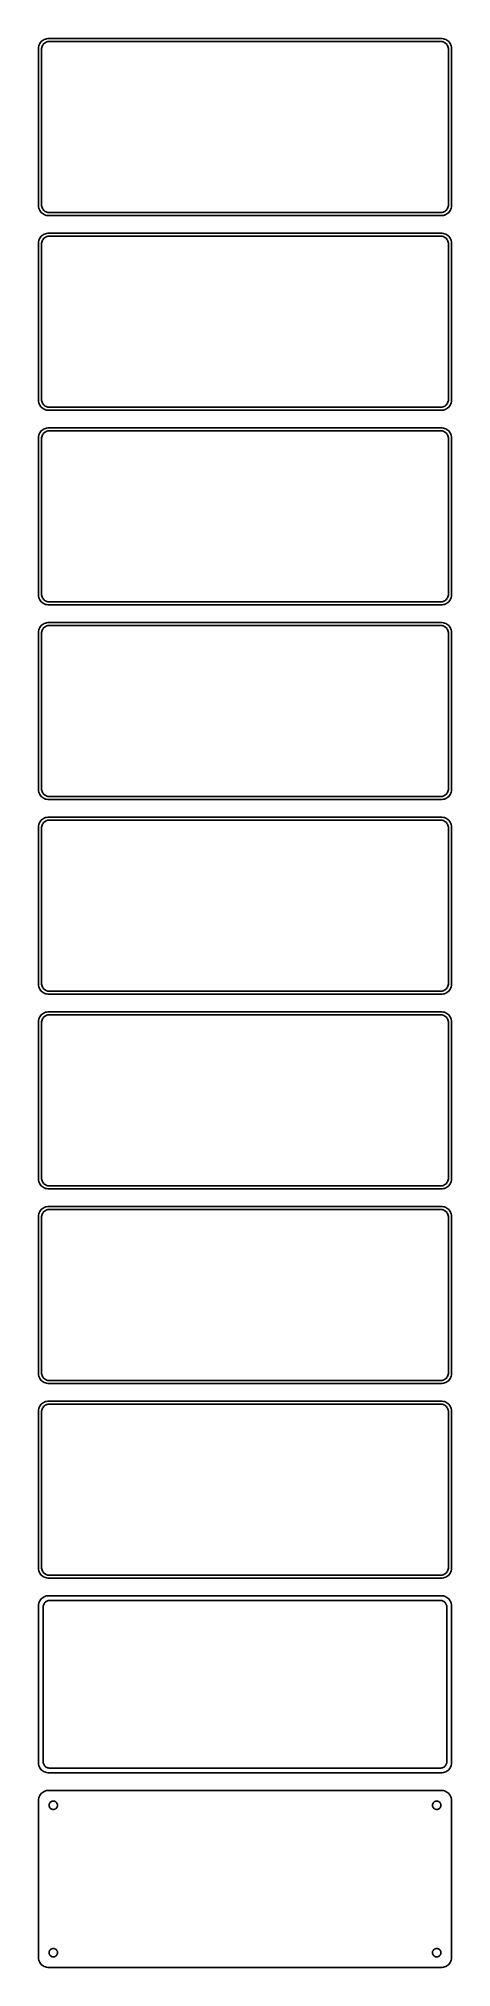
# Model space of a CAD drawing. Header units: metres. Extents: x -105 to 105, y 945 to 1926.
import ezdxf

# ---------------------------------------------------------------- set-up
doc = ezdxf.new("R2010")
doc.units = ezdxf.units.M

msp = doc.modelspace()

# ---------------------------------------------------------------- linework, layer by layer
for p, q in [((-104.649, 1922.84), (-104.843, 1922.24)), ((-104.382, 1923.41), (-104.649, 1922.84)), ((-104.045, 1923.94), (-104.382, 1923.41)), ((-103.645, 1924.42), (-104.045, 1923.94)), ((-103.187, 1924.85), (-103.645, 1924.42)), ((-102.679, 1925.22), (-103.187, 1924.85)), ((-103.005, 1922.43), (-102.736, 1922.85)), ((-102.736, 1922.85), (-102.416, 1923.24)), ((-102.129, 1925.52), (-102.679, 1925.22)), ((-102.416, 1923.24), (-102.05, 1923.58)), ((-101.545, 1925.76), (-102.129, 1925.52)), ((-102.05, 1923.58), (-101.643, 1923.88)), ((-101.643, 1923.88), (-101.203, 1924.12)), ((-100.937, 1925.91), (-101.545, 1925.76)), ((-101.203, 1924.12), (-100.736, 1924.3)), ((-100.314, 1925.99), (-100.937, 1925.91)), ((-100.736, 1924.3), (-100.25, 1924.43)), ((100.314, 1925.99), (-100.314, 1925.99)), ((-100.25, 1924.43), (-99.7512, 1924.49)), ((-99.7512, 1924.49), (99.7512, 1924.49)), ((99.7512, 1924.49), (100.25, 1924.43)), ((100.25, 1924.43), (100.736, 1924.3)), ((100.937, 1925.91), (100.314, 1925.99)), ((100.736, 1924.3), (101.203, 1924.12)), ((101.545, 1925.76), (100.937, 1925.91)), ((101.203, 1924.12), (101.643, 1923.88)), ((102.129, 1925.52), (101.545, 1925.76)), ((101.643, 1923.88), (102.05, 1923.58)), ((102.05, 1923.58), (102.416, 1923.24)), ((102.679, 1925.22), (102.129, 1925.52)), ((102.416, 1923.24), (102.736, 1922.85)), ((103.187, 1924.85), (102.679, 1925.22)), ((102.736, 1922.85), (103.005, 1922.43)), ((103.645, 1924.42), (103.187, 1924.85)), ((104.045, 1923.94), (103.645, 1924.42)), ((104.382, 1923.41), (104.045, 1923.94)), ((104.649, 1922.84), (104.382, 1923.41)), ((104.843, 1922.24), (104.649, 1922.84)), ((-104.961, 1921.63), (-105, 1921)), ((-105, 1921), (-105, 1841)), ((-104.843, 1922.24), (-104.961, 1921.63)), ((-103.5, 1920.5), (-103.468, 1921)), ((-103.5, 1841.5), (-103.5, 1920.5)), ((-103.468, 1921), (-103.374, 1921.49)), ((-103.374, 1921.49), (-103.219, 1921.97)), ((-103.219, 1921.97), (-103.005, 1922.43)), ((103.005, 1922.43), (103.219, 1921.97)), ((103.219, 1921.97), (103.374, 1921.49)), ((103.374, 1921.49), (103.468, 1921)), ((103.468, 1921), (103.5, 1920.5)), ((103.5, 1920.5), (103.5, 1841.5)), ((104.961, 1921.63), (104.843, 1922.24)), ((105, 1921), (104.961, 1921.63)), ((105, 1841), (105, 1921)), ((-105, 1841), (-104.961, 1840.37)), ((-104.961, 1840.37), (-104.843, 1839.76)), ((-104.843, 1839.76), (-104.649, 1839.16)), ((-104.649, 1839.16), (-104.382, 1838.59)), ((-104.382, 1838.59), (-104.045, 1838.06)), ((-104.045, 1838.06), (-103.645, 1837.58)), ((-103.645, 1837.58), (-103.187, 1837.15)), ((-103.468, 1841), (-103.5, 1841.5)), ((-103.374, 1840.51), (-103.468, 1841)), ((-103.219, 1840.03), (-103.374, 1840.51)), ((-103.005, 1839.57), (-103.219, 1840.03)), ((-103.187, 1837.15), (-102.679, 1836.78)), ((-102.736, 1839.15), (-103.005, 1839.57)), ((-102.416, 1838.76), (-102.736, 1839.15)), ((-102.679, 1836.78), (-102.129, 1836.48)), ((-102.05, 1838.42), (-102.416, 1838.76)), ((-102.129, 1836.48), (-101.545, 1836.24)), ((-101.643, 1838.12), (-102.05, 1838.42)), ((-101.203, 1837.88), (-101.643, 1838.12)), ((-101.545, 1836.24), (-100.937, 1836.09)), ((-100.736, 1837.7), (-101.203, 1837.88)), ((-100.937, 1836.09), (-100.314, 1836.01)), ((-100.25, 1837.57), (-100.736, 1837.7)), ((-100.314, 1836.01), (100.314, 1836.01)), ((-99.7512, 1837.51), (-100.25, 1837.57)), ((99.7512, 1837.51), (-99.7512, 1837.51)), ((100.25, 1837.57), (99.7512, 1837.51)), ((100.736, 1837.7), (100.25, 1837.57)), ((100.314, 1836.01), (100.937, 1836.09)), ((101.203, 1837.88), (100.736, 1837.7)), ((100.937, 1836.09), (101.545, 1836.24)), ((101.643, 1838.12), (101.203, 1837.88)), ((101.545, 1836.24), (102.129, 1836.48)), ((102.05, 1838.42), (101.643, 1838.12)), ((102.416, 1838.76), (102.05, 1838.42)), ((102.129, 1836.48), (102.679, 1836.78)), ((102.736, 1839.15), (102.416, 1838.76)), ((102.679, 1836.78), (103.187, 1837.15)), ((103.005, 1839.57), (102.736, 1839.15)), ((103.219, 1840.03), (103.005, 1839.57)), ((103.187, 1837.15), (103.645, 1837.58)), ((103.374, 1840.51), (103.219, 1840.03)), ((103.468, 1841), (103.374, 1840.51)), ((103.5, 1841.5), (103.468, 1841)), ((103.645, 1837.58), (104.045, 1838.06)), ((104.045, 1838.06), (104.382, 1838.59)), ((104.382, 1838.59), (104.649, 1839.16)), ((104.649, 1839.16), (104.843, 1839.76)), ((104.843, 1839.76), (104.961, 1840.37)), ((104.961, 1840.37), (105, 1841)), ((-104.045, 1824.94), (-104.382, 1824.41)), ((-103.645, 1825.42), (-104.045, 1824.94)), ((-103.187, 1825.85), (-103.645, 1825.42)), ((-102.679, 1826.22), (-103.187, 1825.85)), ((-102.129, 1826.52), (-102.679, 1826.22)), ((-101.545, 1826.76), (-102.129, 1826.52)), ((-102.05, 1824.58), (-101.643, 1824.88)), ((-101.643, 1824.88), (-101.203, 1825.12)), ((-100.937, 1826.91), (-101.545, 1826.76)), ((-101.203, 1825.12), (-100.736, 1825.3)), ((-100.314, 1826.99), (-100.937, 1826.91)), ((-100.736, 1825.3), (-100.25, 1825.43)), ((100.314, 1826.99), (-100.314, 1826.99)), ((-100.25, 1825.43), (-99.7512, 1825.49)), ((-99.7512, 1825.49), (99.7512, 1825.49)), ((99.7512, 1825.49), (100.25, 1825.43)), ((100.25, 1825.43), (100.736, 1825.3)), ((100.937, 1826.91), (100.314, 1826.99)), ((100.736, 1825.3), (101.203, 1825.12)), ((101.545, 1826.76), (100.937, 1826.91)), ((101.203, 1825.12), (101.643, 1824.88)), ((102.129, 1826.52), (101.545, 1826.76)), ((101.643, 1824.88), (102.05, 1824.58)), ((102.679, 1826.22), (102.129, 1826.52)), ((103.187, 1825.85), (102.679, 1826.22)), ((103.645, 1825.42), (103.187, 1825.85)), ((104.045, 1824.94), (103.645, 1825.42)), ((104.382, 1824.41), (104.045, 1824.94)), ((-104.961, 1822.63), (-105, 1822)), ((-105, 1822), (-105, 1742)), ((-104.843, 1823.24), (-104.961, 1822.63)), ((-104.649, 1823.84), (-104.843, 1823.24)), ((-104.382, 1824.41), (-104.649, 1823.84)), ((-103.5, 1821.5), (-103.468, 1822)), ((-103.5, 1742.5), (-103.5, 1821.5)), ((-103.468, 1822), (-103.374, 1822.49)), ((-103.374, 1822.49), (-103.219, 1822.97)), ((-103.219, 1822.97), (-103.005, 1823.43)), ((-103.005, 1823.43), (-102.736, 1823.85)), ((-102.736, 1823.85), (-102.416, 1824.24)), ((-102.416, 1824.24), (-102.05, 1824.58)), ((102.05, 1824.58), (102.416, 1824.24)), ((102.416, 1824.24), (102.736, 1823.85)), ((102.736, 1823.85), (103.005, 1823.43)), ((103.005, 1823.43), (103.219, 1822.97)), ((103.219, 1822.97), (103.374, 1822.49)), ((103.374, 1822.49), (103.468, 1822)), ((103.468, 1822), (103.5, 1821.5)), ((103.5, 1821.5), (103.5, 1742.5)), ((104.649, 1823.84), (104.382, 1824.41)), ((104.843, 1823.24), (104.649, 1823.84)), ((104.961, 1822.63), (104.843, 1823.24)), ((105, 1822), (104.961, 1822.63)), ((105, 1742), (105, 1822)), ((-105, 1742), (-104.961, 1741.37)), ((-104.961, 1741.37), (-104.843, 1740.76)), ((-104.843, 1740.76), (-104.649, 1740.16)), ((-104.649, 1740.16), (-104.382, 1739.59)), ((-104.382, 1739.59), (-104.045, 1739.06)), ((-104.045, 1739.06), (-103.645, 1738.58)), ((-103.645, 1738.58), (-103.187, 1738.15)), ((-103.468, 1742), (-103.5, 1742.5)), ((-103.374, 1741.51), (-103.468, 1742)), ((-103.219, 1741.03), (-103.374, 1741.51)), ((-103.005, 1740.57), (-103.219, 1741.03)), ((-103.187, 1738.15), (-102.679, 1737.78)), ((-102.736, 1740.15), (-103.005, 1740.57)), ((-102.416, 1739.76), (-102.736, 1740.15)), ((-102.679, 1737.78), (-102.129, 1737.48)), ((-102.05, 1739.42), (-102.416, 1739.76)), ((-102.129, 1737.48), (-101.545, 1737.24)), ((-101.643, 1739.12), (-102.05, 1739.42)), ((-101.203, 1738.88), (-101.643, 1739.12)), ((-101.545, 1737.24), (-100.937, 1737.09)), ((-100.736, 1738.7), (-101.203, 1738.88)), ((-100.937, 1737.09), (-100.314, 1737.01)), ((-100.25, 1738.57), (-100.736, 1738.7)), ((-100.314, 1737.01), (100.314, 1737.01)), ((-99.7512, 1738.51), (-100.25, 1738.57)), ((99.7512, 1738.51), (-99.7512, 1738.51)), ((100.25, 1738.57), (99.7512, 1738.51)), ((100.736, 1738.7), (100.25, 1738.57)), ((100.314, 1737.01), (100.937, 1737.09)), ((101.203, 1738.88), (100.736, 1738.7)), ((100.937, 1737.09), (101.545, 1737.24)), ((101.643, 1739.12), (101.203, 1738.88)), ((101.545, 1737.24), (102.129, 1737.48)), ((102.05, 1739.42), (101.643, 1739.12)), ((102.416, 1739.76), (102.05, 1739.42)), ((102.129, 1737.48), (102.679, 1737.78)), ((102.736, 1740.15), (102.416, 1739.76)), ((102.679, 1737.78), (103.187, 1738.15)), ((103.005, 1740.57), (102.736, 1740.15)), ((103.219, 1741.03), (103.005, 1740.57)), ((103.187, 1738.15), (103.645, 1738.58)), ((103.374, 1741.51), (103.219, 1741.03)), ((103.468, 1742), (103.374, 1741.51)), ((103.5, 1742.5), (103.468, 1742)), ((103.645, 1738.58), (104.045, 1739.06)), ((104.045, 1739.06), (104.382, 1739.59)), ((104.382, 1739.59), (104.649, 1740.16)), ((104.649, 1740.16), (104.843, 1740.76)), ((104.843, 1740.76), (104.961, 1741.37)), ((104.961, 1741.37), (105, 1742)), ((-103.187, 1726.85), (-103.645, 1726.42)), ((-102.679, 1727.22), (-103.187, 1726.85)), ((-102.129, 1727.52), (-102.679, 1727.22)), ((-101.545, 1727.76), (-102.129, 1727.52)), ((-100.937, 1727.91), (-101.545, 1727.76)), ((-100.314, 1727.99), (-100.937, 1727.91)), ((100.314, 1727.99), (-100.314, 1727.99)), ((100.937, 1727.91), (100.314, 1727.99)), ((101.545, 1727.76), (100.937, 1727.91)), ((102.129, 1727.52), (101.545, 1727.76)), ((102.679, 1727.22), (102.129, 1727.52)), ((103.187, 1726.85), (102.679, 1727.22)), ((103.645, 1726.42), (103.187, 1726.85)), ((-104.961, 1723.63), (-105, 1723)), ((-105, 1723), (-105, 1643)), ((-104.843, 1724.24), (-104.961, 1723.63)), ((-104.649, 1724.84), (-104.843, 1724.24)), ((-104.382, 1725.41), (-104.649, 1724.84)), ((-104.045, 1725.94), (-104.382, 1725.41)), ((-103.645, 1726.42), (-104.045, 1725.94)), ((-103.5, 1722.5), (-103.468, 1723)), ((-103.5, 1643.5), (-103.5, 1722.5)), ((-103.468, 1723), (-103.374, 1723.49)), ((-103.374, 1723.49), (-103.219, 1723.97)), ((-103.219, 1723.97), (-103.005, 1724.43)), ((-103.005, 1724.43), (-102.736, 1724.85)), ((-102.736, 1724.85), (-102.416, 1725.24)), ((-102.416, 1725.24), (-102.05, 1725.58)), ((-102.05, 1725.58), (-101.643, 1725.88)), ((-101.643, 1725.88), (-101.203, 1726.12)), ((-101.203, 1726.12), (-100.736, 1726.3)), ((-100.736, 1726.3), (-100.25, 1726.43)), ((-100.25, 1726.43), (-99.7512, 1726.49)), ((-99.7512, 1726.49), (99.7512, 1726.49)), ((99.7512, 1726.49), (100.25, 1726.43)), ((100.25, 1726.43), (100.736, 1726.3)), ((100.736, 1726.3), (101.203, 1726.12)), ((101.203, 1726.12), (101.643, 1725.88)), ((101.643, 1725.88), (102.05, 1725.58)), ((102.05, 1725.58), (102.416, 1725.24)), ((102.416, 1725.24), (102.736, 1724.85)), ((102.736, 1724.85), (103.005, 1724.43)), ((103.005, 1724.43), (103.219, 1723.97)), ((103.219, 1723.97), (103.374, 1723.49)), ((103.374, 1723.49), (103.468, 1723)), ((103.468, 1723), (103.5, 1722.5)), ((103.5, 1722.5), (103.5, 1643.5)), ((104.045, 1725.94), (103.645, 1726.42)), ((104.382, 1725.41), (104.045, 1725.94)), ((104.649, 1724.84), (104.382, 1725.41)), ((104.843, 1724.24), (104.649, 1724.84)), ((104.961, 1723.63), (104.843, 1724.24)), ((105, 1723), (104.961, 1723.63)), ((105, 1643), (105, 1723)), ((-105, 1643), (-104.961, 1642.37)), ((-104.961, 1642.37), (-104.843, 1641.76)), ((-104.843, 1641.76), (-104.649, 1641.16)), ((-104.649, 1641.16), (-104.382, 1640.59)), ((-104.382, 1640.59), (-104.045, 1640.06)), ((-104.045, 1640.06), (-103.645, 1639.58)), ((-103.645, 1639.58), (-103.187, 1639.15)), ((-103.468, 1643), (-103.5, 1643.5)), ((-103.374, 1642.51), (-103.468, 1643)), ((-103.219, 1642.03), (-103.374, 1642.51)), ((-103.005, 1641.57), (-103.219, 1642.03)), ((-103.187, 1639.15), (-102.679, 1638.78)), ((-102.736, 1641.15), (-103.005, 1641.57)), ((-102.416, 1640.76), (-102.736, 1641.15)), ((-102.679, 1638.78), (-102.129, 1638.48)), ((-102.05, 1640.42), (-102.416, 1640.76)), ((-102.129, 1638.48), (-101.545, 1638.24)), ((-101.643, 1640.12), (-102.05, 1640.42)), ((-101.203, 1639.88), (-101.643, 1640.12)), ((-101.545, 1638.24), (-100.937, 1638.09)), ((-100.736, 1639.7), (-101.203, 1639.88)), ((-100.25, 1639.57), (-100.736, 1639.7)), ((-99.7512, 1639.51), (-100.25, 1639.57)), ((99.7512, 1639.51), (-99.7512, 1639.51)), ((100.25, 1639.57), (99.7512, 1639.51)), ((100.736, 1639.7), (100.25, 1639.57)), ((101.203, 1639.88), (100.736, 1639.7)), ((100.937, 1638.09), (101.545, 1638.24)), ((101.643, 1640.12), (101.203, 1639.88)), ((101.545, 1638.24), (102.129, 1638.48)), ((102.05, 1640.42), (101.643, 1640.12)), ((102.416, 1640.76), (102.05, 1640.42)), ((102.129, 1638.48), (102.679, 1638.78)), ((102.736, 1641.15), (102.416, 1640.76)), ((102.679, 1638.78), (103.187, 1639.15)), ((103.005, 1641.57), (102.736, 1641.15)), ((103.219, 1642.03), (103.005, 1641.57)), ((103.187, 1639.15), (103.645, 1639.58)), ((103.374, 1642.51), (103.219, 1642.03)), ((103.468, 1643), (103.374, 1642.51)), ((103.5, 1643.5), (103.468, 1643)), ((103.645, 1639.58), (104.045, 1640.06)), ((104.045, 1640.06), (104.382, 1640.59)), ((104.382, 1640.59), (104.649, 1641.16)), ((104.649, 1641.16), (104.843, 1641.76)), ((104.843, 1641.76), (104.961, 1642.37)), ((104.961, 1642.37), (105, 1643)), ((-102.129, 1628.52), (-102.679, 1628.22)), ((-101.545, 1628.76), (-102.129, 1628.52)), ((-100.937, 1628.91), (-101.545, 1628.76)), ((-100.937, 1638.09), (-100.314, 1638.01)), ((-100.314, 1628.99), (-100.937, 1628.91)), ((-100.314, 1638.01), (100.314, 1638.01)), ((100.314, 1628.99), (-100.314, 1628.99)), ((100.314, 1638.01), (100.937, 1638.09)), ((100.937, 1628.91), (100.314, 1628.99)), ((101.545, 1628.76), (100.937, 1628.91)), ((102.129, 1628.52), (101.545, 1628.76)), ((102.679, 1628.22), (102.129, 1628.52)), ((-104.961, 1624.63), (-105, 1624)), ((-105, 1624), (-105, 1544)), ((-104.843, 1625.24), (-104.961, 1624.63)), ((-104.649, 1625.84), (-104.843, 1625.24)), ((-104.382, 1626.41), (-104.649, 1625.84)), ((-104.045, 1626.94), (-104.382, 1626.41)), ((-103.645, 1627.42), (-104.045, 1626.94)), ((-103.187, 1627.85), (-103.645, 1627.42)), ((-103.5, 1623.5), (-103.468, 1624)), ((-103.5, 1544.5), (-103.5, 1623.5)), ((-103.468, 1624), (-103.374, 1624.49)), ((-103.374, 1624.49), (-103.219, 1624.97)), ((-103.219, 1624.97), (-103.005, 1625.43)), ((-102.679, 1628.22), (-103.187, 1627.85)), ((-103.005, 1625.43), (-102.736, 1625.85)), ((-102.736, 1625.85), (-102.416, 1626.24)), ((-102.416, 1626.24), (-102.05, 1626.58)), ((-102.05, 1626.58), (-101.643, 1626.88)), ((-101.643, 1626.88), (-101.203, 1627.12)), ((-101.203, 1627.12), (-100.736, 1627.3)), ((-100.736, 1627.3), (-100.25, 1627.43)), ((-100.25, 1627.43), (-99.7512, 1627.49)), ((-99.7512, 1627.49), (99.7512, 1627.49)), ((99.7512, 1627.49), (100.25, 1627.43)), ((100.25, 1627.43), (100.736, 1627.3)), ((100.736, 1627.3), (101.203, 1627.12)), ((101.203, 1627.12), (101.643, 1626.88)), ((101.643, 1626.88), (102.05, 1626.58)), ((102.05, 1626.58), (102.416, 1626.24)), ((102.416, 1626.24), (102.736, 1625.85)), ((103.187, 1627.85), (102.679, 1628.22)), ((102.736, 1625.85), (103.005, 1625.43)), ((103.005, 1625.43), (103.219, 1624.97)), ((103.645, 1627.42), (103.187, 1627.85)), ((103.219, 1624.97), (103.374, 1624.49)), ((103.374, 1624.49), (103.468, 1624)), ((103.468, 1624), (103.5, 1623.5)), ((103.5, 1623.5), (103.5, 1544.5)), ((104.045, 1626.94), (103.645, 1627.42)), ((104.382, 1626.41), (104.045, 1626.94)), ((104.649, 1625.84), (104.382, 1626.41)), ((104.843, 1625.24), (104.649, 1625.84)), ((104.961, 1624.63), (104.843, 1625.24)), ((105, 1624), (104.961, 1624.63)), ((105, 1544), (105, 1624)), ((-105, 1544), (-104.961, 1543.37)), ((-104.961, 1543.37), (-104.843, 1542.76)), ((-104.843, 1542.76), (-104.649, 1542.16)), ((-104.649, 1542.16), (-104.382, 1541.59)), ((-104.382, 1541.59), (-104.045, 1541.06)), ((-104.045, 1541.06), (-103.645, 1540.58)), ((-103.645, 1540.58), (-103.187, 1540.15)), ((-103.468, 1544), (-103.5, 1544.5)), ((-103.374, 1543.51), (-103.468, 1544)), ((-103.219, 1543.03), (-103.374, 1543.51)), ((-103.005, 1542.57), (-103.219, 1543.03)), ((-103.187, 1540.15), (-102.679, 1539.78)), ((-102.736, 1542.15), (-103.005, 1542.57)), ((-102.416, 1541.76), (-102.736, 1542.15)), ((-102.05, 1541.42), (-102.416, 1541.76)), ((-101.643, 1541.12), (-102.05, 1541.42)), ((-101.203, 1540.88), (-101.643, 1541.12)), ((-100.736, 1540.7), (-101.203, 1540.88)), ((-100.25, 1540.57), (-100.736, 1540.7)), ((-99.7512, 1540.51), (-100.25, 1540.57)), ((99.7512, 1540.51), (-99.7512, 1540.51)), ((100.25, 1540.57), (99.7512, 1540.51)), ((100.736, 1540.7), (100.25, 1540.57)), ((101.203, 1540.88), (100.736, 1540.7)), ((101.643, 1541.12), (101.203, 1540.88)), ((102.05, 1541.42), (101.643, 1541.12)), ((102.416, 1541.76), (102.05, 1541.42)), ((102.736, 1542.15), (102.416, 1541.76)), ((102.679, 1539.78), (103.187, 1540.15)), ((103.005, 1542.57), (102.736, 1542.15)), ((103.219, 1543.03), (103.005, 1542.57)), ((103.187, 1540.15), (103.645, 1540.58)), ((103.374, 1543.51), (103.219, 1543.03)), ((103.468, 1544), (103.374, 1543.51)), ((103.5, 1544.5), (103.468, 1544)), ((103.645, 1540.58), (104.045, 1541.06)), ((104.045, 1541.06), (104.382, 1541.59)), ((104.382, 1541.59), (104.649, 1542.16)), ((104.649, 1542.16), (104.843, 1542.76)), ((104.843, 1542.76), (104.961, 1543.37)), ((104.961, 1543.37), (105, 1544)), ((-102.679, 1539.78), (-102.129, 1539.48)), ((-102.129, 1539.48), (-101.545, 1539.24)), ((-101.545, 1539.24), (-100.937, 1539.09)), ((-100.937, 1539.09), (-100.314, 1539.01)), ((-100.314, 1539.01), (100.314, 1539.01)), ((100.314, 1539.01), (100.937, 1539.09)), ((100.937, 1539.09), (101.545, 1539.24)), ((101.545, 1539.24), (102.129, 1539.48)), ((102.129, 1539.48), (102.679, 1539.78)), ((-104.961, 1525.63), (-105, 1525)), ((-105, 1525), (-105, 1445)), ((-104.843, 1526.24), (-104.961, 1525.63)), ((-104.649, 1526.84), (-104.843, 1526.24)), ((-104.382, 1527.41), (-104.649, 1526.84)), ((-104.045, 1527.94), (-104.382, 1527.41)), ((-103.645, 1528.42), (-104.045, 1527.94)), ((-103.187, 1528.85), (-103.645, 1528.42)), ((-103.5, 1524.5), (-103.468, 1525)), ((-103.5, 1445.5), (-103.5, 1524.5)), ((-103.468, 1525), (-103.374, 1525.49)), ((-103.374, 1525.49), (-103.219, 1525.97)), ((-103.219, 1525.97), (-103.005, 1526.43)), ((-102.679, 1529.22), (-103.187, 1528.85)), ((-103.005, 1526.43), (-102.736, 1526.85)), ((-102.736, 1526.85), (-102.416, 1527.24)), ((-102.129, 1529.52), (-102.679, 1529.22)), ((-102.416, 1527.24), (-102.05, 1527.58)), ((-101.545, 1529.76), (-102.129, 1529.52)), ((-102.05, 1527.58), (-101.643, 1527.88)), ((-101.643, 1527.88), (-101.203, 1528.12)), ((-100.937, 1529.91), (-101.545, 1529.76)), ((-101.203, 1528.12), (-100.736, 1528.3)), ((-100.314, 1529.99), (-100.937, 1529.91)), ((-100.736, 1528.3), (-100.25, 1528.43)), ((100.314, 1529.99), (-100.314, 1529.99)), ((-100.25, 1528.43), (-99.7512, 1528.49)), ((-99.7512, 1528.49), (99.7512, 1528.49)), ((99.7512, 1528.49), (100.25, 1528.43)), ((100.25, 1528.43), (100.736, 1528.3)), ((100.937, 1529.91), (100.314, 1529.99)), ((100.736, 1528.3), (101.203, 1528.12)), ((101.545, 1529.76), (100.937, 1529.91)), ((101.203, 1528.12), (101.643, 1527.88)), ((102.129, 1529.52), (101.545, 1529.76)), ((101.643, 1527.88), (102.05, 1527.58)), ((102.05, 1527.58), (102.416, 1527.24)), ((102.679, 1529.22), (102.129, 1529.52)), ((102.416, 1527.24), (102.736, 1526.85)), ((103.187, 1528.85), (102.679, 1529.22)), ((102.736, 1526.85), (103.005, 1526.43)), ((103.005, 1526.43), (103.219, 1525.97)), ((103.645, 1528.42), (103.187, 1528.85)), ((103.219, 1525.97), (103.374, 1525.49)), ((103.374, 1525.49), (103.468, 1525)), ((103.468, 1525), (103.5, 1524.5)), ((103.5, 1524.5), (103.5, 1445.5)), ((104.045, 1527.94), (103.645, 1528.42)), ((104.382, 1527.41), (104.045, 1527.94)), ((104.649, 1526.84), (104.382, 1527.41)), ((104.843, 1526.24), (104.649, 1526.84)), ((104.961, 1525.63), (104.843, 1526.24)), ((105, 1525), (104.961, 1525.63)), ((105, 1445), (105, 1525)), ((-105, 1445), (-104.961, 1444.37)), ((-104.961, 1444.37), (-104.843, 1443.76)), ((-104.843, 1443.76), (-104.649, 1443.16)), ((-104.649, 1443.16), (-104.382, 1442.59)), ((-104.382, 1442.59), (-104.045, 1442.06)), ((-104.045, 1442.06), (-103.645, 1441.58)), ((-103.468, 1445), (-103.5, 1445.5)), ((-103.374, 1444.51), (-103.468, 1445)), ((-103.219, 1444.03), (-103.374, 1444.51)), ((-103.005, 1443.57), (-103.219, 1444.03)), ((-102.736, 1443.15), (-103.005, 1443.57)), ((-102.416, 1442.76), (-102.736, 1443.15)), ((-102.05, 1442.42), (-102.416, 1442.76)), ((-101.643, 1442.12), (-102.05, 1442.42)), ((-101.203, 1441.88), (-101.643, 1442.12)), ((101.643, 1442.12), (101.203, 1441.88)), ((102.05, 1442.42), (101.643, 1442.12)), ((102.416, 1442.76), (102.05, 1442.42)), ((102.736, 1443.15), (102.416, 1442.76)), ((103.005, 1443.57), (102.736, 1443.15)), ((103.219, 1444.03), (103.005, 1443.57)), ((103.374, 1444.51), (103.219, 1444.03)), ((103.468, 1445), (103.374, 1444.51)), ((103.5, 1445.5), (103.468, 1445)), ((103.645, 1441.58), (104.045, 1442.06)), ((104.045, 1442.06), (104.382, 1442.59)), ((104.382, 1442.59), (104.649, 1443.16)), ((104.649, 1443.16), (104.843, 1443.76)), ((104.843, 1443.76), (104.961, 1444.37)), ((104.961, 1444.37), (105, 1445)), ((-103.645, 1441.58), (-103.187, 1441.15)), ((-103.187, 1441.15), (-102.679, 1440.78)), ((-102.679, 1440.78), (-102.129, 1440.48)), ((-102.129, 1440.48), (-101.545, 1440.24)), ((-101.545, 1440.24), (-100.937, 1440.09)), ((-100.736, 1441.7), (-101.203, 1441.88)), ((-100.937, 1440.09), (-100.314, 1440.01)), ((-100.25, 1441.57), (-100.736, 1441.7)), ((-100.314, 1440.01), (100.314, 1440.01)), ((-99.7512, 1441.51), (-100.25, 1441.57)), ((99.7512, 1441.51), (-99.7512, 1441.51)), ((100.25, 1441.57), (99.7512, 1441.51)), ((100.736, 1441.7), (100.25, 1441.57)), ((100.314, 1440.01), (100.937, 1440.09)), ((101.203, 1441.88), (100.736, 1441.7)), ((100.937, 1440.09), (101.545, 1440.24)), ((101.545, 1440.24), (102.129, 1440.48)), ((102.129, 1440.48), (102.679, 1440.78)), ((102.679, 1440.78), (103.187, 1441.15)), ((103.187, 1441.15), (103.645, 1441.58)), ((-104.961, 1426.63), (-105, 1426)), ((-105, 1426), (-105, 1346)), ((-104.843, 1427.24), (-104.961, 1426.63)), ((-104.649, 1427.84), (-104.843, 1427.24)), ((-104.382, 1428.41), (-104.649, 1427.84)), ((-104.045, 1428.94), (-104.382, 1428.41)), ((-103.645, 1429.42), (-104.045, 1428.94)), ((-103.187, 1429.85), (-103.645, 1429.42)), ((-103.5, 1425.5), (-103.468, 1426)), ((-103.5, 1346.5), (-103.5, 1425.5)), ((-103.468, 1426), (-103.374, 1426.49)), ((-103.374, 1426.49), (-103.219, 1426.97)), ((-103.219, 1426.97), (-103.005, 1427.43)), ((-102.679, 1430.22), (-103.187, 1429.85)), ((-103.005, 1427.43), (-102.736, 1427.85)), ((-102.736, 1427.85), (-102.416, 1428.24)), ((-102.129, 1430.52), (-102.679, 1430.22)), ((-102.416, 1428.24), (-102.05, 1428.58)), ((-101.545, 1430.76), (-102.129, 1430.52)), ((-102.05, 1428.58), (-101.643, 1428.88)), ((-101.643, 1428.88), (-101.203, 1429.12)), ((-100.937, 1430.91), (-101.545, 1430.76)), ((-101.203, 1429.12), (-100.736, 1429.3)), ((-100.314, 1430.99), (-100.937, 1430.91)), ((-100.736, 1429.3), (-100.25, 1429.43)), ((100.314, 1430.99), (-100.314, 1430.99)), ((-100.25, 1429.43), (-99.7512, 1429.49)), ((-99.7512, 1429.49), (99.7512, 1429.49)), ((99.7512, 1429.49), (100.25, 1429.43)), ((100.25, 1429.43), (100.736, 1429.3)), ((100.937, 1430.91), (100.314, 1430.99)), ((100.736, 1429.3), (101.203, 1429.12)), ((101.545, 1430.76), (100.937, 1430.91)), ((101.203, 1429.12), (101.643, 1428.88)), ((102.129, 1430.52), (101.545, 1430.76)), ((101.643, 1428.88), (102.05, 1428.58)), ((102.05, 1428.58), (102.416, 1428.24)), ((102.679, 1430.22), (102.129, 1430.52)), ((102.416, 1428.24), (102.736, 1427.85)), ((103.187, 1429.85), (102.679, 1430.22)), ((102.736, 1427.85), (103.005, 1427.43)), ((103.005, 1427.43), (103.219, 1426.97)), ((103.645, 1429.42), (103.187, 1429.85)), ((103.219, 1426.97), (103.374, 1426.49)), ((103.374, 1426.49), (103.468, 1426)), ((103.468, 1426), (103.5, 1425.5)), ((103.5, 1425.5), (103.5, 1346.5)), ((104.045, 1428.94), (103.645, 1429.42)), ((104.382, 1428.41), (104.045, 1428.94)), ((104.649, 1427.84), (104.382, 1428.41)), ((104.843, 1427.24), (104.649, 1427.84)), ((104.961, 1426.63), (104.843, 1427.24)), ((105, 1426), (104.961, 1426.63)), ((105, 1346), (105, 1426)), ((-105, 1346), (-104.961, 1345.37)), ((-104.961, 1345.37), (-104.843, 1344.76)), ((-104.843, 1344.76), (-104.649, 1344.16)), ((-104.649, 1344.16), (-104.382, 1343.59)), ((-103.468, 1346), (-103.5, 1346.5)), ((-103.374, 1345.51), (-103.468, 1346)), ((-103.219, 1345.03), (-103.374, 1345.51)), ((-103.005, 1344.57), (-103.219, 1345.03)), ((-102.736, 1344.15), (-103.005, 1344.57)), ((-102.416, 1343.76), (-102.736, 1344.15)), ((102.736, 1344.15), (102.416, 1343.76)), ((103.005, 1344.57), (102.736, 1344.15)), ((103.219, 1345.03), (103.005, 1344.57)), ((103.374, 1345.51), (103.219, 1345.03)), ((103.468, 1346), (103.374, 1345.51)), ((103.5, 1346.5), (103.468, 1346)), ((104.382, 1343.59), (104.649, 1344.16)), ((104.649, 1344.16), (104.843, 1344.76)), ((104.843, 1344.76), (104.961, 1345.37)), ((104.961, 1345.37), (105, 1346)), ((-104.382, 1343.59), (-104.045, 1343.06)), ((-104.045, 1343.06), (-103.645, 1342.58)), ((-103.645, 1342.58), (-103.187, 1342.15)), ((-103.187, 1342.15), (-102.679, 1341.78)), ((-102.679, 1341.78), (-102.129, 1341.48)), ((-102.05, 1343.42), (-102.416, 1343.76)), ((-102.129, 1341.48), (-101.545, 1341.24)), ((-101.643, 1343.12), (-102.05, 1343.42)), ((-101.203, 1342.88), (-101.643, 1343.12)), ((-101.545, 1341.24), (-100.937, 1341.09)), ((-100.736, 1342.7), (-101.203, 1342.88)), ((-100.937, 1341.09), (-100.314, 1341.01)), ((-100.25, 1342.57), (-100.736, 1342.7)), ((-100.314, 1341.01), (100.314, 1341.01)), ((-99.7512, 1342.51), (-100.25, 1342.57)), ((99.7512, 1342.51), (-99.7512, 1342.51)), ((100.25, 1342.57), (99.7512, 1342.51)), ((100.736, 1342.7), (100.25, 1342.57)), ((100.314, 1341.01), (100.937, 1341.09)), ((101.203, 1342.88), (100.736, 1342.7)), ((100.937, 1341.09), (101.545, 1341.24)), ((101.643, 1343.12), (101.203, 1342.88)), ((101.545, 1341.24), (102.129, 1341.48)), ((102.05, 1343.42), (101.643, 1343.12)), ((102.416, 1343.76), (102.05, 1343.42)), ((102.129, 1341.48), (102.679, 1341.78)), ((102.679, 1341.78), (103.187, 1342.15)), ((103.187, 1342.15), (103.645, 1342.58)), ((103.645, 1342.58), (104.045, 1343.06)), ((104.045, 1343.06), (104.382, 1343.59)), ((-104.961, 1327.63), (-105, 1327)), ((-105, 1327), (-105, 1247)), ((-104.843, 1328.24), (-104.961, 1327.63)), ((-104.649, 1328.84), (-104.843, 1328.24)), ((-104.382, 1329.41), (-104.649, 1328.84)), ((-104.045, 1329.94), (-104.382, 1329.41)), ((-103.645, 1330.42), (-104.045, 1329.94)), ((-103.187, 1330.85), (-103.645, 1330.42)), ((-103.5, 1326.5), (-103.468, 1327)), ((-103.5, 1247.5), (-103.5, 1326.5)), ((-103.468, 1327), (-103.374, 1327.49)), ((-103.374, 1327.49), (-103.219, 1327.97)), ((-103.219, 1327.97), (-103.005, 1328.43)), ((-102.679, 1331.22), (-103.187, 1330.85)), ((-103.005, 1328.43), (-102.736, 1328.85)), ((-102.736, 1328.85), (-102.416, 1329.24)), ((-102.129, 1331.52), (-102.679, 1331.22)), ((-102.416, 1329.24), (-102.05, 1329.58)), ((-101.545, 1331.76), (-102.129, 1331.52)), ((-102.05, 1329.58), (-101.643, 1329.88)), ((-101.643, 1329.88), (-101.203, 1330.12)), ((-100.937, 1331.91), (-101.545, 1331.76)), ((-101.203, 1330.12), (-100.736, 1330.3)), ((-100.314, 1331.99), (-100.937, 1331.91)), ((-100.736, 1330.3), (-100.25, 1330.43)), ((100.314, 1331.99), (-100.314, 1331.99)), ((-100.25, 1330.43), (-99.7512, 1330.49)), ((-99.7512, 1330.49), (99.7512, 1330.49)), ((99.7512, 1330.49), (100.25, 1330.43)), ((100.25, 1330.43), (100.736, 1330.3)), ((100.937, 1331.91), (100.314, 1331.99)), ((100.736, 1330.3), (101.203, 1330.12)), ((101.545, 1331.76), (100.937, 1331.91)), ((101.203, 1330.12), (101.643, 1329.88)), ((102.129, 1331.52), (101.545, 1331.76)), ((101.643, 1329.88), (102.05, 1329.58)), ((102.05, 1329.58), (102.416, 1329.24)), ((102.679, 1331.22), (102.129, 1331.52)), ((102.416, 1329.24), (102.736, 1328.85)), ((103.187, 1330.85), (102.679, 1331.22)), ((102.736, 1328.85), (103.005, 1328.43)), ((103.005, 1328.43), (103.219, 1327.97)), ((103.645, 1330.42), (103.187, 1330.85)), ((103.219, 1327.97), (103.374, 1327.49)), ((103.374, 1327.49), (103.468, 1327)), ((103.468, 1327), (103.5, 1326.5)), ((103.5, 1326.5), (103.5, 1247.5)), ((104.045, 1329.94), (103.645, 1330.42)), ((104.382, 1329.41), (104.045, 1329.94)), ((104.649, 1328.84), (104.382, 1329.41)), ((104.843, 1328.24), (104.649, 1328.84)), ((104.961, 1327.63), (104.843, 1328.24)), ((105, 1327), (104.961, 1327.63)), ((105, 1247), (105, 1327)), ((-105, 1247), (-104.961, 1246.37)), ((-104.961, 1246.37), (-104.843, 1245.76)), ((-103.468, 1247), (-103.5, 1247.5)), ((-103.374, 1246.51), (-103.468, 1247)), ((-103.219, 1246.03), (-103.374, 1246.51)), ((-103.005, 1245.57), (-103.219, 1246.03)), ((103.219, 1246.03), (103.005, 1245.57)), ((103.374, 1246.51), (103.219, 1246.03)), ((103.468, 1247), (103.374, 1246.51)), ((103.5, 1247.5), (103.468, 1247)), ((104.843, 1245.76), (104.961, 1246.37)), ((104.961, 1246.37), (105, 1247)), ((-104.843, 1245.76), (-104.649, 1245.16)), ((-104.649, 1245.16), (-104.382, 1244.59)), ((-104.382, 1244.59), (-104.045, 1244.06)), ((-104.045, 1244.06), (-103.645, 1243.58)), ((-103.645, 1243.58), (-103.187, 1243.15)), ((-103.187, 1243.15), (-102.679, 1242.78)), ((-102.736, 1245.15), (-103.005, 1245.57)), ((-102.416, 1244.76), (-102.736, 1245.15)), ((-102.679, 1242.78), (-102.129, 1242.48)), ((-102.05, 1244.42), (-102.416, 1244.76)), ((-102.129, 1242.48), (-101.545, 1242.24)), ((-101.643, 1244.12), (-102.05, 1244.42)), ((-101.203, 1243.88), (-101.643, 1244.12)), ((-101.545, 1242.24), (-100.937, 1242.09)), ((-100.736, 1243.7), (-101.203, 1243.88)), ((-100.937, 1242.09), (-100.314, 1242.01)), ((-100.25, 1243.57), (-100.736, 1243.7)), ((-100.314, 1242.01), (100.314, 1242.01)), ((-99.7512, 1243.51), (-100.25, 1243.57)), ((99.7512, 1243.51), (-99.7512, 1243.51)), ((100.25, 1243.57), (99.7512, 1243.51)), ((100.736, 1243.7), (100.25, 1243.57)), ((100.314, 1242.01), (100.937, 1242.09)), ((101.203, 1243.88), (100.736, 1243.7)), ((100.937, 1242.09), (101.545, 1242.24)), ((101.643, 1244.12), (101.203, 1243.88)), ((101.545, 1242.24), (102.129, 1242.48)), ((102.05, 1244.42), (101.643, 1244.12)), ((102.416, 1244.76), (102.05, 1244.42)), ((102.129, 1242.48), (102.679, 1242.78)), ((102.736, 1245.15), (102.416, 1244.76)), ((102.679, 1242.78), (103.187, 1243.15)), ((103.005, 1245.57), (102.736, 1245.15)), ((103.187, 1243.15), (103.645, 1243.58)), ((103.645, 1243.58), (104.045, 1244.06)), ((104.045, 1244.06), (104.382, 1244.59)), ((104.382, 1244.59), (104.649, 1245.16)), ((104.649, 1245.16), (104.843, 1245.76)), ((-104.961, 1228.63), (-105, 1228)), ((-105, 1228), (-105, 1148)), ((-104.843, 1229.24), (-104.961, 1228.63)), ((-104.649, 1229.84), (-104.843, 1229.24)), ((-104.382, 1230.41), (-104.649, 1229.84)), ((-104.045, 1230.94), (-104.382, 1230.41)), ((-103.645, 1231.42), (-104.045, 1230.94)), ((-103.187, 1231.85), (-103.645, 1231.42)), ((-103.5, 1227.5), (-103.468, 1228)), ((-103.5, 1148.5), (-103.5, 1227.5)), ((-103.468, 1228), (-103.374, 1228.49)), ((-103.374, 1228.49), (-103.219, 1228.97)), ((-103.219, 1228.97), (-103.005, 1229.43)), ((-102.679, 1232.22), (-103.187, 1231.85)), ((-103.005, 1229.43), (-102.736, 1229.85)), ((-102.736, 1229.85), (-102.416, 1230.24)), ((-102.129, 1232.52), (-102.679, 1232.22)), ((-102.416, 1230.24), (-102.05, 1230.58)), ((-101.545, 1232.76), (-102.129, 1232.52)), ((-102.05, 1230.58), (-101.643, 1230.88)), ((-101.643, 1230.88), (-101.203, 1231.12)), ((-100.937, 1232.91), (-101.545, 1232.76)), ((-101.203, 1231.12), (-100.736, 1231.3)), ((-100.314, 1232.99), (-100.937, 1232.91)), ((-100.736, 1231.3), (-100.25, 1231.43)), ((100.314, 1232.99), (-100.314, 1232.99)), ((-100.25, 1231.43), (-99.7512, 1231.49)), ((-99.7512, 1231.49), (99.7512, 1231.49)), ((99.7512, 1231.49), (100.25, 1231.43)), ((100.25, 1231.43), (100.736, 1231.3)), ((100.937, 1232.91), (100.314, 1232.99)), ((100.736, 1231.3), (101.203, 1231.12)), ((101.545, 1232.76), (100.937, 1232.91)), ((101.203, 1231.12), (101.643, 1230.88)), ((102.129, 1232.52), (101.545, 1232.76)), ((101.643, 1230.88), (102.05, 1230.58)), ((102.05, 1230.58), (102.416, 1230.24)), ((102.679, 1232.22), (102.129, 1232.52)), ((102.416, 1230.24), (102.736, 1229.85)), ((103.187, 1231.85), (102.679, 1232.22)), ((102.736, 1229.85), (103.005, 1229.43)), ((103.005, 1229.43), (103.219, 1228.97)), ((103.645, 1231.42), (103.187, 1231.85)), ((103.219, 1228.97), (103.374, 1228.49)), ((103.374, 1228.49), (103.468, 1228)), ((103.468, 1228), (103.5, 1227.5)), ((103.5, 1227.5), (103.5, 1148.5)), ((104.045, 1230.94), (103.645, 1231.42)), ((104.382, 1230.41), (104.045, 1230.94)), ((104.649, 1229.84), (104.382, 1230.41)), ((104.843, 1229.24), (104.649, 1229.84)), ((104.961, 1228.63), (104.843, 1229.24)), ((105, 1228), (104.961, 1228.63)), ((105, 1148), (105, 1228)), ((-105, 1148), (-104.961, 1147.37)), ((-103.468, 1148), (-103.5, 1148.5)), ((-103.374, 1147.51), (-103.468, 1148)), ((103.468, 1148), (103.374, 1147.51)), ((103.5, 1148.5), (103.468, 1148)), ((104.961, 1147.37), (105, 1148)), ((-104.961, 1147.37), (-104.843, 1146.76)), ((-104.843, 1146.76), (-104.649, 1146.16)), ((-104.649, 1146.16), (-104.382, 1145.59)), ((-104.382, 1145.59), (-104.045, 1145.06)), ((-104.045, 1145.06), (-103.645, 1144.58)), ((-103.645, 1144.58), (-103.187, 1144.15)), ((-103.219, 1147.03), (-103.374, 1147.51)), ((-103.005, 1146.57), (-103.219, 1147.03)), ((-103.187, 1144.15), (-102.679, 1143.78)), ((-102.736, 1146.15), (-103.005, 1146.57)), ((-102.416, 1145.76), (-102.736, 1146.15)), ((-102.679, 1143.78), (-102.129, 1143.48)), ((-102.05, 1145.42), (-102.416, 1145.76)), ((-102.129, 1143.48), (-101.545, 1143.24)), ((-101.643, 1145.12), (-102.05, 1145.42)), ((-101.203, 1144.88), (-101.643, 1145.12)), ((-101.545, 1143.24), (-100.937, 1143.09)), ((-100.736, 1144.7), (-101.203, 1144.88)), ((-100.937, 1143.09), (-100.314, 1143.01)), ((-100.25, 1144.57), (-100.736, 1144.7)), ((-100.314, 1143.01), (100.314, 1143.01)), ((-99.7512, 1144.51), (-100.25, 1144.57)), ((99.7512, 1144.51), (-99.7512, 1144.51)), ((100.25, 1144.57), (99.7512, 1144.51)), ((100.736, 1144.7), (100.25, 1144.57)), ((100.314, 1143.01), (100.937, 1143.09)), ((101.203, 1144.88), (100.736, 1144.7)), ((100.937, 1143.09), (101.545, 1143.24)), ((101.643, 1145.12), (101.203, 1144.88)), ((101.545, 1143.24), (102.129, 1143.48)), ((102.05, 1145.42), (101.643, 1145.12)), ((102.416, 1145.76), (102.05, 1145.42)), ((102.129, 1143.48), (102.679, 1143.78)), ((102.736, 1146.15), (102.416, 1145.76)), ((102.679, 1143.78), (103.187, 1144.15)), ((103.005, 1146.57), (102.736, 1146.15)), ((103.219, 1147.03), (103.005, 1146.57)), ((103.187, 1144.15), (103.645, 1144.58)), ((103.374, 1147.51), (103.219, 1147.03)), ((103.645, 1144.58), (104.045, 1145.06)), ((104.045, 1145.06), (104.382, 1145.59)), ((104.382, 1145.59), (104.649, 1146.16)), ((104.649, 1146.16), (104.843, 1146.76)), ((104.843, 1146.76), (104.961, 1147.37)), ((-104.961, 1129.63), (-105, 1129)), ((-105, 1129), (-105, 1049)), ((-104.843, 1130.24), (-104.961, 1129.63)), ((-104.649, 1130.84), (-104.843, 1130.24)), ((-104.382, 1131.41), (-104.649, 1130.84)), ((-104.045, 1131.94), (-104.382, 1131.41)), ((-103.645, 1132.42), (-104.045, 1131.94)), ((-103.187, 1132.85), (-103.645, 1132.42)), ((-102.679, 1133.22), (-103.187, 1132.85)), ((-102.129, 1133.52), (-102.679, 1133.22)), ((-102.613, 1128.5), (-102.588, 1128.89)), ((-102.613, 1049.5), (-102.613, 1128.5)), ((-102.588, 1128.89), (-102.515, 1129.27)), ((-102.515, 1129.27), (-102.394, 1129.65)), ((-102.394, 1129.65), (-102.228, 1130)), ((-102.228, 1130), (-102.018, 1130.33)), ((-101.545, 1133.76), (-102.129, 1133.52)), ((-102.018, 1130.33), (-101.769, 1130.63)), ((-101.769, 1130.63), (-101.484, 1130.9)), ((-100.937, 1133.91), (-101.545, 1133.76)), ((-101.484, 1130.9), (-101.168, 1131.13)), ((-101.168, 1131.13), (-100.825, 1131.32)), ((-100.314, 1133.99), (-100.937, 1133.91)), ((-100.825, 1131.32), (-100.462, 1131.46)), ((-100.462, 1131.46), (-100.083, 1131.56)), ((100.314, 1133.99), (-100.314, 1133.99)), ((-100.083, 1131.56), (-99.6955, 1131.61)), ((-99.6955, 1131.61), (99.6955, 1131.61)), ((99.6955, 1131.61), (100.083, 1131.56)), ((100.083, 1131.56), (100.462, 1131.46)), ((100.937, 1133.91), (100.314, 1133.99)), ((100.462, 1131.46), (100.825, 1131.32)), ((100.825, 1131.32), (101.168, 1131.13)), ((101.545, 1133.76), (100.937, 1133.91)), ((101.168, 1131.13), (101.484, 1130.9)), ((101.484, 1130.9), (101.769, 1130.63)), ((102.129, 1133.52), (101.545, 1133.76)), ((101.769, 1130.63), (102.018, 1130.33)), ((102.018, 1130.33), (102.228, 1130)), ((102.679, 1133.22), (102.129, 1133.52)), ((102.228, 1130), (102.394, 1129.65)), ((102.394, 1129.65), (102.515, 1129.27)), ((102.515, 1129.27), (102.588, 1128.89)), ((102.588, 1128.89), (102.613, 1128.5)), ((102.613, 1128.5), (102.613, 1049.5)), ((103.187, 1132.85), (102.679, 1133.22)), ((103.645, 1132.42), (103.187, 1132.85)), ((104.045, 1131.94), (103.645, 1132.42)), ((104.382, 1131.41), (104.045, 1131.94)), ((104.649, 1130.84), (104.382, 1131.41)), ((104.843, 1130.24), (104.649, 1130.84)), ((104.961, 1129.63), (104.843, 1130.24)), ((105, 1129), (104.961, 1129.63)), ((105, 1049), (105, 1129)), ((-105, 1049), (-104.961, 1048.37)), ((-104.961, 1048.37), (-104.843, 1047.76)), ((-104.843, 1047.76), (-104.649, 1047.16)), ((-104.649, 1047.16), (-104.382, 1046.59)), ((-104.382, 1046.59), (-104.045, 1046.06)), ((-104.045, 1046.06), (-103.645, 1045.58)), ((-103.645, 1045.58), (-103.187, 1045.15)), ((-103.187, 1045.15), (-102.679, 1044.78)), ((-102.679, 1044.78), (-102.129, 1044.48)), ((-102.588, 1049.11), (-102.613, 1049.5)), ((-102.515, 1048.73), (-102.588, 1049.11)), ((-102.394, 1048.35), (-102.515, 1048.73)), ((-102.228, 1048), (-102.394, 1048.35)), ((-102.018, 1047.67), (-102.228, 1048)), ((-102.129, 1044.48), (-101.545, 1044.24)), ((-101.769, 1047.37), (-102.018, 1047.67)), ((-101.484, 1047.1), (-101.769, 1047.37)), ((-101.545, 1044.24), (-100.937, 1044.09)), ((-101.168, 1046.87), (-101.484, 1047.1)), ((-100.825, 1046.68), (-101.168, 1046.87)), ((-100.937, 1044.09), (-100.314, 1044.01)), ((-100.462, 1046.54), (-100.825, 1046.68)), ((-100.083, 1046.44), (-100.462, 1046.54)), ((-100.314, 1044.01), (100.314, 1044.01)), ((-99.6955, 1046.39), (-100.083, 1046.44)), ((99.6955, 1046.39), (-99.6955, 1046.39)), ((100.083, 1046.44), (99.6955, 1046.39)), ((100.462, 1046.54), (100.083, 1046.44)), ((100.314, 1044.01), (100.937, 1044.09)), ((100.825, 1046.68), (100.462, 1046.54)), ((101.168, 1046.87), (100.825, 1046.68)), ((100.937, 1044.09), (101.545, 1044.24)), ((101.484, 1047.1), (101.168, 1046.87)), ((101.769, 1047.37), (101.484, 1047.1)), ((101.545, 1044.24), (102.129, 1044.48)), ((102.018, 1047.67), (101.769, 1047.37)), ((102.228, 1048), (102.018, 1047.67)), ((102.129, 1044.48), (102.679, 1044.78)), ((102.394, 1048.35), (102.228, 1048)), ((102.515, 1048.73), (102.394, 1048.35)), ((102.588, 1049.11), (102.515, 1048.73)), ((102.613, 1049.5), (102.588, 1049.11)), ((102.679, 1044.78), (103.187, 1045.15)), ((103.187, 1045.15), (103.645, 1045.58)), ((103.645, 1045.58), (104.045, 1046.06)), ((104.045, 1046.06), (104.382, 1046.59)), ((104.382, 1046.59), (104.649, 1047.16)), ((104.649, 1047.16), (104.843, 1047.76)), ((104.843, 1047.76), (104.961, 1048.37)), ((104.961, 1048.37), (105, 1049)), ((-104.961, 1030.63), (-105, 1030)), ((-104.843, 1031.24), (-104.961, 1030.63)), ((-104.649, 1031.84), (-104.843, 1031.24)), ((-104.382, 1032.41), (-104.649, 1031.84)), ((-104.045, 1032.94), (-104.382, 1032.41)), ((-103.645, 1033.42), (-104.045, 1032.94)), ((-103.187, 1033.85), (-103.645, 1033.42)), ((-102.679, 1034.22), (-103.187, 1033.85)), ((-102.129, 1034.52), (-102.679, 1034.22)), ((-101.545, 1034.76), (-102.129, 1034.52)), ((-100.937, 1034.91), (-101.545, 1034.76)), ((-100.314, 1034.99), (-100.937, 1034.91)), ((100.314, 1034.99), (-100.314, 1034.99)), ((100.937, 1034.91), (100.314, 1034.99)), ((101.545, 1034.76), (100.937, 1034.91)), ((102.129, 1034.52), (101.545, 1034.76)), ((102.679, 1034.22), (102.129, 1034.52)), ((103.187, 1033.85), (102.679, 1034.22)), ((103.645, 1033.42), (103.187, 1033.85)), ((104.045, 1032.94), (103.645, 1033.42)), ((104.382, 1032.41), (104.045, 1032.94)), ((104.649, 1031.84), (104.382, 1032.41)), ((104.843, 1031.24), (104.649, 1031.84)), ((104.961, 1030.63), (104.843, 1031.24)), ((105, 1030), (104.961, 1030.63)), ((-105, 1030), (-105, 950)), ((-99.6353, 1027.5), (-99.6185, 1027.77)), ((-99.6185, 1027.23), (-99.6353, 1027.5)), ((-99.6185, 1027.77), (-99.5682, 1028.03)), ((-99.5682, 1026.97), (-99.6185, 1027.23)), ((-99.5682, 1028.03), (-99.4853, 1028.29)), ((-99.4853, 1026.71), (-99.5682, 1026.97)), ((-99.4853, 1028.29), (-99.3712, 1028.53)), ((-99.3712, 1026.47), (-99.4853, 1026.71)), ((-99.3712, 1028.53), (-99.2275, 1028.76)), ((-99.2275, 1026.24), (-99.3712, 1026.47)), ((-99.2275, 1028.76), (-99.0566, 1028.96)), ((-99.0566, 1026.04), (-99.2275, 1026.24)), ((-99.0566, 1028.96), (-98.8611, 1029.15)), ((-98.8611, 1025.85), (-99.0566, 1026.04)), ((-98.8611, 1029.15), (-98.6441, 1029.3)), ((-98.6441, 1025.7), (-98.8611, 1025.85)), ((-98.6441, 1029.3), (-98.4092, 1029.43)), ((-98.4092, 1025.57), (-98.6441, 1025.7)), ((-98.4092, 1029.43), (-98.1598, 1029.53)), ((-98.1598, 1025.47), (-98.4092, 1025.57)), ((-98.1598, 1029.53), (-97.9001, 1029.6)), ((-97.9001, 1025.4), (-98.1598, 1025.47)), ((-97.9001, 1029.6), (-97.6341, 1029.63)), ((-97.6341, 1025.37), (-97.9001, 1025.4)), ((-97.6341, 1029.63), (-97.3659, 1029.63)), ((-97.3659, 1025.37), (-97.6341, 1025.37)), ((-97.3659, 1029.63), (-97.0999, 1029.6)), ((-97.0999, 1025.4), (-97.3659, 1025.37)), ((-97.0999, 1029.6), (-96.8401, 1029.53)), ((-96.8401, 1025.47), (-97.0999, 1025.4)), ((-96.8401, 1029.53), (-96.5908, 1029.43)), ((-96.5908, 1025.57), (-96.8401, 1025.47)), ((-96.5908, 1029.43), (-96.3559, 1029.3)), ((-96.3559, 1025.7), (-96.5908, 1025.57)), ((-96.3559, 1029.3), (-96.1389, 1029.15)), ((-96.1389, 1025.85), (-96.3559, 1025.7)), ((-96.1389, 1029.15), (-95.9434, 1028.96)), ((-95.9434, 1026.04), (-96.1389, 1025.85)), ((-95.9434, 1028.96), (-95.7725, 1028.76)), ((-95.7725, 1026.24), (-95.9434, 1026.04)), ((-95.7725, 1028.76), (-95.6288, 1028.53)), ((-95.6288, 1026.47), (-95.7725, 1026.24)), ((-95.6288, 1028.53), (-95.5146, 1028.29)), ((-95.5146, 1026.71), (-95.6288, 1026.47)), ((-95.5146, 1028.29), (-95.4318, 1028.03)), ((-95.4318, 1026.97), (-95.5146, 1026.71)), ((-95.4318, 1028.03), (-95.3815, 1027.77)), ((-95.3815, 1027.23), (-95.4318, 1026.97)), ((-95.3815, 1027.77), (-95.3647, 1027.5)), ((-95.3647, 1027.5), (-95.3815, 1027.23)), ((95.3647, 1027.5), (95.3815, 1027.77)), ((95.3815, 1027.23), (95.3647, 1027.5)), ((95.3815, 1027.77), (95.4318, 1028.03)), ((95.4318, 1026.97), (95.3815, 1027.23)), ((95.4318, 1028.03), (95.5146, 1028.29)), ((95.5146, 1026.71), (95.4318, 1026.97)), ((95.5146, 1028.29), (95.6288, 1028.53)), ((95.6288, 1026.47), (95.5146, 1026.71)), ((95.6288, 1028.53), (95.7725, 1028.76)), ((95.7725, 1026.24), (95.6288, 1026.47)), ((95.7725, 1028.76), (95.9434, 1028.96)), ((95.9434, 1026.04), (95.7725, 1026.24)), ((95.9434, 1028.96), (96.1389, 1029.15)), ((96.1389, 1025.85), (95.9434, 1026.04)), ((96.1389, 1029.15), (96.3559, 1029.3)), ((96.3559, 1025.7), (96.1389, 1025.85)), ((96.3559, 1029.3), (96.5908, 1029.43)), ((96.5908, 1025.57), (96.3559, 1025.7)), ((96.5908, 1029.43), (96.8401, 1029.53)), ((96.8401, 1025.47), (96.5908, 1025.57)), ((96.8401, 1029.53), (97.0999, 1029.6)), ((97.0999, 1025.4), (96.8401, 1025.47)), ((97.0999, 1029.6), (97.3659, 1029.63)), ((97.3659, 1025.37), (97.0999, 1025.4)), ((97.3659, 1029.63), (97.6341, 1029.63)), ((97.6341, 1025.37), (97.3659, 1025.37)), ((97.6341, 1029.63), (97.9001, 1029.6)), ((97.9001, 1025.4), (97.6341, 1025.37)), ((97.9001, 1029.6), (98.1598, 1029.53)), ((98.1598, 1025.47), (97.9001, 1025.4)), ((98.1598, 1029.53), (98.4092, 1029.43)), ((98.4092, 1025.57), (98.1598, 1025.47)), ((98.4092, 1029.43), (98.6441, 1029.3)), ((98.6441, 1025.7), (98.4092, 1025.57)), ((98.6441, 1029.3), (98.8611, 1029.15)), ((98.8611, 1025.85), (98.6441, 1025.7)), ((98.8611, 1029.15), (99.0566, 1028.96)), ((99.0566, 1026.04), (98.8611, 1025.85)), ((99.0566, 1028.96), (99.2275, 1028.76)), ((99.2275, 1026.24), (99.0566, 1026.04)), ((99.2275, 1028.76), (99.3712, 1028.53)), ((99.3712, 1026.47), (99.2275, 1026.24)), ((99.3712, 1028.53), (99.4853, 1028.29)), ((99.4853, 1026.71), (99.3712, 1026.47)), ((99.4853, 1028.29), (99.5682, 1028.03)), ((99.5682, 1026.97), (99.4853, 1026.71)), ((99.5682, 1028.03), (99.6185, 1027.77)), ((99.6185, 1027.23), (99.5682, 1026.97)), ((99.6185, 1027.77), (99.6353, 1027.5)), ((99.6353, 1027.5), (99.6185, 1027.23)), ((105, 950), (105, 1030)), ((-99.6353, 952.5), (-99.6185, 952.768)), ((-99.6185, 952.232), (-99.6353, 952.5)), ((-99.6185, 952.768), (-99.5682, 953.031)), ((-99.5682, 951.969), (-99.6185, 952.232)), ((-99.5682, 953.031), (-99.4853, 953.286)), ((-99.4853, 951.714), (-99.5682, 951.969)), ((-99.4853, 953.286), (-99.3712, 953.529)), ((-99.3712, 951.471), (-99.4853, 951.714)), ((-99.3712, 953.529), (-99.2275, 953.755)), ((-99.2275, 953.755), (-99.0566, 953.962)), ((-99.0566, 953.962), (-98.8611, 954.145)), ((-98.8611, 954.145), (-98.6441, 954.303)), ((-98.6441, 954.303), (-98.4092, 954.432)), ((-98.4092, 954.432), (-98.1598, 954.531)), ((-98.1598, 954.531), (-97.9001, 954.597)), ((-97.9001, 954.597), (-97.6341, 954.631)), ((-97.6341, 954.631), (-97.3659, 954.631)), ((-97.3659, 954.631), (-97.0999, 954.597)), ((-97.0999, 954.597), (-96.8401, 954.531)), ((-96.8401, 954.531), (-96.5908, 954.432)), ((-96.5908, 954.432), (-96.3559, 954.303)), ((-96.3559, 954.303), (-96.1389, 954.145)), ((-96.1389, 954.145), (-95.9434, 953.962)), ((-95.9434, 953.962), (-95.7725, 953.755)), ((-95.7725, 953.755), (-95.6288, 953.529)), ((-95.6288, 953.529), (-95.5146, 953.286)), ((-95.5146, 951.714), (-95.6288, 951.471)), ((-95.5146, 953.286), (-95.4318, 953.031)), ((-95.4318, 951.969), (-95.5146, 951.714)), ((-95.4318, 953.031), (-95.3815, 952.768)), ((-95.3815, 952.232), (-95.4318, 951.969)), ((-95.3815, 952.768), (-95.3647, 952.5)), ((-95.3647, 952.5), (-95.3815, 952.232)), ((95.3647, 952.5), (95.3815, 952.768)), ((95.3815, 952.232), (95.3647, 952.5)), ((95.3815, 952.768), (95.4318, 953.031)), ((95.4318, 951.969), (95.3815, 952.232)), ((95.4318, 953.031), (95.5146, 953.286)), ((95.5146, 951.714), (95.4318, 951.969)), ((95.5146, 953.286), (95.6288, 953.529)), ((95.6288, 951.471), (95.5146, 951.714)), ((95.6288, 953.529), (95.7725, 953.755)), ((95.7725, 953.755), (95.9434, 953.962)), ((95.9434, 953.962), (96.1389, 954.145)), ((96.1389, 954.145), (96.3559, 954.303)), ((96.3559, 954.303), (96.5908, 954.432)), ((96.5908, 954.432), (96.8401, 954.531)), ((96.8401, 954.531), (97.0999, 954.597)), ((97.0999, 954.597), (97.3659, 954.631)), ((97.3659, 954.631), (97.6341, 954.631)), ((97.6341, 954.631), (97.9001, 954.597)), ((97.9001, 954.597), (98.1598, 954.531)), ((98.1598, 954.531), (98.4092, 954.432)), ((98.4092, 954.432), (98.6441, 954.303)), ((98.6441, 954.303), (98.8611, 954.145)), ((98.8611, 954.145), (99.0566, 953.962)), ((99.0566, 953.962), (99.2275, 953.755)), ((99.2275, 953.755), (99.3712, 953.529)), ((99.3712, 953.529), (99.4853, 953.286)), ((99.4853, 951.714), (99.3712, 951.471)), ((99.4853, 953.286), (99.5682, 953.031)), ((99.5682, 951.969), (99.4853, 951.714)), ((99.5682, 953.031), (99.6185, 952.768)), ((99.6185, 952.232), (99.5682, 951.969)), ((99.6185, 952.768), (99.6353, 952.5)), ((99.6353, 952.5), (99.6185, 952.232)), ((-105, 950), (-104.961, 949.373)), ((-104.961, 949.373), (-104.843, 948.757)), ((-104.843, 948.757), (-104.649, 948.159)), ((-104.649, 948.159), (-104.382, 947.591)), ((-104.382, 947.591), (-104.045, 947.061)), ((-104.045, 947.061), (-103.645, 946.577)), ((-103.645, 946.577), (-103.187, 946.147)), ((-103.187, 946.147), (-102.679, 945.778)), ((-102.679, 945.778), (-102.129, 945.476)), ((-102.129, 945.476), (-101.545, 945.245)), ((-101.545, 945.245), (-100.937, 945.089)), ((-100.937, 945.089), (-100.314, 945.01)), ((-100.314, 945.01), (100.314, 945.01)), ((-99.2275, 951.245), (-99.3712, 951.471)), ((-99.0566, 951.038), (-99.2275, 951.245)), ((-98.8611, 950.855), (-99.0566, 951.038)), ((-98.6441, 950.697), (-98.8611, 950.855)), ((-98.4092, 950.568), (-98.6441, 950.697)), ((-98.1598, 950.469), (-98.4092, 950.568)), ((-97.9001, 950.403), (-98.1598, 950.469)), ((-97.6341, 950.369), (-97.9001, 950.403)), ((-97.3659, 950.369), (-97.6341, 950.369)), ((-97.0999, 950.403), (-97.3659, 950.369)), ((-96.8401, 950.469), (-97.0999, 950.403)), ((-96.5908, 950.568), (-96.8401, 950.469)), ((-96.3559, 950.697), (-96.5908, 950.568)), ((-96.1389, 950.855), (-96.3559, 950.697)), ((-95.9434, 951.038), (-96.1389, 950.855)), ((-95.7725, 951.245), (-95.9434, 951.038)), ((-95.6288, 951.471), (-95.7725, 951.245)), ((95.7725, 951.245), (95.6288, 951.471)), ((95.9434, 951.038), (95.7725, 951.245)), ((96.1389, 950.855), (95.9434, 951.038)), ((96.3559, 950.697), (96.1389, 950.855)), ((96.5908, 950.568), (96.3559, 950.697)), ((96.8401, 950.469), (96.5908, 950.568)), ((97.0999, 950.403), (96.8401, 950.469)), ((97.3659, 950.369), (97.0999, 950.403)), ((97.6341, 950.369), (97.3659, 950.369)), ((97.9001, 950.403), (97.6341, 950.369)), ((98.1598, 950.469), (97.9001, 950.403)), ((98.4092, 950.568), (98.1598, 950.469)), ((98.6441, 950.697), (98.4092, 950.568)), ((98.8611, 950.855), (98.6441, 950.697)), ((99.0566, 951.038), (98.8611, 950.855)), ((99.2275, 951.245), (99.0566, 951.038)), ((99.3712, 951.471), (99.2275, 951.245)), ((100.314, 945.01), (100.937, 945.089)), ((100.937, 945.089), (101.545, 945.245)), ((101.545, 945.245), (102.129, 945.476)), ((102.129, 945.476), (102.679, 945.778)), ((102.679, 945.778), (103.187, 946.147)), ((103.187, 946.147), (103.645, 946.577)), ((103.645, 946.577), (104.045, 947.061)), ((104.045, 947.061), (104.382, 947.591)), ((104.382, 947.591), (104.649, 948.159)), ((104.649, 948.159), (104.843, 948.757)), ((104.843, 948.757), (104.961, 949.373)), ((104.961, 949.373), (105, 950))]:
    msp.add_line(p, q)

doc.saveas('drawing.dxf')
